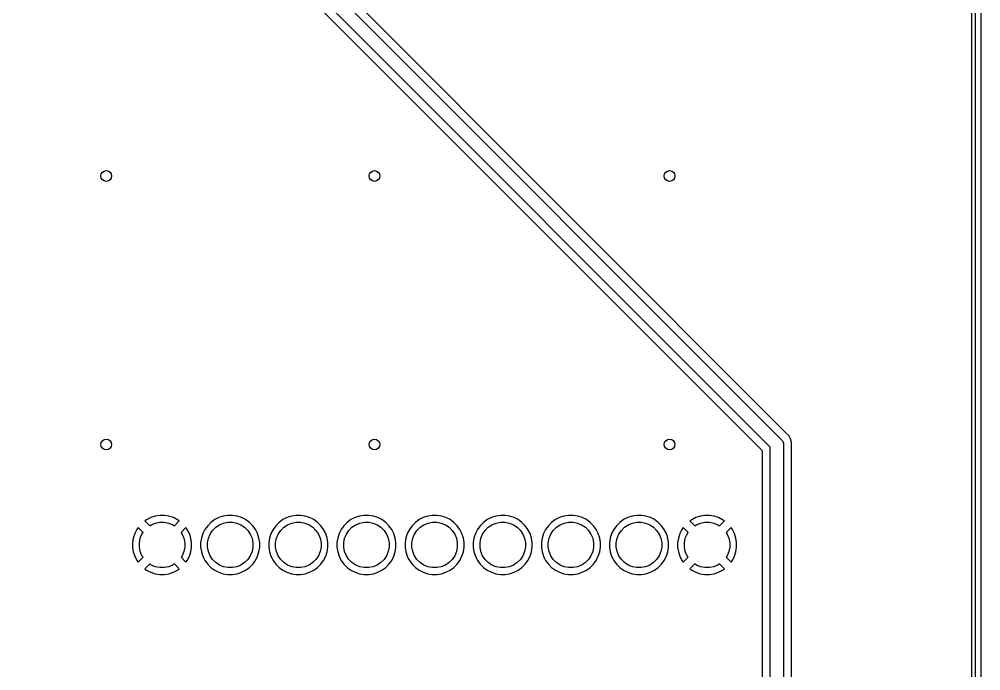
# Model space of a CAD drawing. Extents: x 0 to 130, y -140 to 0.
# Drawn here: x 94.26 to 130.1, y -48.43 to -24.16 of the extents above; entities that cross this region are included whole.
import ezdxf

# ---------------------------------------------------------------- set-up
doc = ezdxf.new("R2010")
doc.units = 0
doc.layers.add('BLACK', color=7, linetype='CONTINUOUS')

msp = doc.modelspace()

# ---------------------------------------------------------------- linework, layer by layer
at = {"layer": 'BLACK', "linetype": 'CONTINUOUS'}
for p, q in [((130.1, 0), (130.1, -140)), ((129.7495, -0.3495), (129.7495, -139.6505)), ((129.9, -139.9), (129.9, -0.1)), ((90.856777, -8.003223), (122.676777, -39.823224)), ((122.25, -40.103553), (90.576446, -8.43)), ((90.480971, -8.759496), (121.920504, -40.199028)), ((122.838015, -39.559491), (95.204456, -11.925931)), ((122.940508, -39.661984), (122.838015, -39.55949)), ((122.838015, -39.55949), (122.838015, -39.559491)), ((122.940512, -39.661989), (122.940508, -39.661984)), ((123.012982, -39.78751), (122.940512, -39.661989)), ((122.25, -88.026446), (122.25, -40.103553)), ((122.676777, -39.823224), (122.707868, -39.861108)), ((122.707868, -39.861108), (122.745197, -39.951228)), ((122.745197, -39.951228), (122.745197, -39.951237)), ((122.745197, -39.951237), (122.75, -40)), ((122.75, -40), (122.75, -88.13)), ((123.012982, -39.787512), (123.012982, -39.78751)), ((123.012984, -39.787515), (123.012982, -39.787512)), ((123.0505, -39.927525), (123.012984, -39.787515)), ((123.0505, -88.202475), (123.0505, -39.927525)), ((121.920504, -40.199028), (121.948281, -40.253545)), ((121.948281, -40.253545), (121.9495, -40.269032)), ((121.9495, -40.269032), (121.9495, -87.860966)), ((99.493425, -42.64), (99.32242, -42.667084)), ((99.666575, -42.64), (99.493425, -42.64)), ((99.837579, -42.667084), (99.666575, -42.64)), ((102.033386, -42.6395), (101.862297, -42.666597)), ((102.033389, -42.6395), (102.033386, -42.6395)), ((102.206611, -42.6395), (102.033389, -42.6395)), ((102.206614, -42.6395), (102.206611, -42.6395)), ((102.377702, -42.666597), (102.206614, -42.6395)), ((104.573386, -42.6395), (104.402297, -42.666597)), ((104.573389, -42.6395), (104.573386, -42.6395)), ((104.746611, -42.6395), (104.573389, -42.6395)), ((104.746614, -42.6395), (104.746611, -42.6395)), ((104.917702, -42.666597), (104.746614, -42.6395)), ((107.113386, -42.6395), (106.942297, -42.666597)), ((107.113389, -42.6395), (107.113386, -42.6395)), ((107.286611, -42.6395), (107.113389, -42.6395)), ((107.286614, -42.6395), (107.286611, -42.6395)), ((107.457702, -42.666597), (107.286614, -42.6395)), ((109.653386, -42.6395), (109.482297, -42.666597)), ((109.653389, -42.6395), (109.653386, -42.6395)), ((109.826611, -42.6395), (109.653389, -42.6395)), ((109.826614, -42.6395), (109.826611, -42.6395)), ((109.997702, -42.666597), (109.826614, -42.6395)), ((112.193386, -42.6395), (112.022297, -42.666597)), ((112.193389, -42.6395), (112.193386, -42.6395)), ((112.366611, -42.6395), (112.193389, -42.6395)), ((112.366614, -42.6395), (112.366611, -42.6395)), ((112.537702, -42.666597), (112.366614, -42.6395)), ((114.733386, -42.6395), (114.562297, -42.666597)), ((114.733389, -42.6395), (114.733386, -42.6395)), ((114.906611, -42.6395), (114.733389, -42.6395)), ((114.906614, -42.6395), (114.906611, -42.6395)), ((115.077702, -42.666597), (114.906614, -42.6395)), ((117.273386, -42.6395), (117.102297, -42.666597)), ((117.273389, -42.6395), (117.273386, -42.6395)), ((117.446611, -42.6395), (117.273389, -42.6395)), ((117.446614, -42.6395), (117.446611, -42.6395)), ((117.617702, -42.666597), (117.446614, -42.6395)), ((119.813425, -42.64), (119.64242, -42.667084)), ((119.986575, -42.64), (119.813425, -42.64)), ((120.157579, -42.667084), (119.986575, -42.64)), ((99.003473, -42.799196), (98.935829, -42.848341)), ((98.935829, -42.848341), (99.118493, -43.031005)), ((99.157751, -42.720588), (99.003473, -42.799196)), ((99.118493, -43.031005), (99.179313, -42.990367)), ((99.32242, -42.667084), (99.157751, -42.720588)), ((99.179313, -42.990367), (99.333258, -42.926601)), ((99.333258, -42.926601), (99.496685, -42.894093)), ((99.496685, -42.894093), (99.663315, -42.894093)), ((99.663315, -42.894093), (99.826742, -42.926601)), ((99.826742, -42.926601), (99.980687, -42.990367)), ((100.002248, -42.720588), (99.837579, -42.667084)), ((99.980687, -42.990367), (100.041505, -43.031004)), ((100.156523, -42.799195), (100.002248, -42.720588)), ((100.041505, -43.031004), (100.224169, -42.848341)), ((100.224169, -42.848341), (100.156523, -42.799195)), ((101.403073, -42.900585), (101.280585, -43.023073)), ((101.543214, -42.798766), (101.403073, -42.900585)), ((101.697558, -42.720125), (101.543214, -42.798766)), ((101.580766, -43.082941), (101.719313, -42.990367)), ((101.697561, -42.720123), (101.697558, -42.720125)), ((101.862293, -42.666598), (101.697561, -42.720123)), ((101.719313, -42.990367), (101.873258, -42.926601)), ((101.862297, -42.666597), (101.862293, -42.666598)), ((101.873258, -42.926601), (102.036685, -42.894093)), ((102.036685, -42.894093), (102.203315, -42.894093)), ((102.203315, -42.894093), (102.366742, -42.926601)), ((102.366742, -42.926601), (102.520687, -42.990367)), ((102.377706, -42.666598), (102.377702, -42.666597)), ((102.542438, -42.720123), (102.377706, -42.666598)), ((102.520687, -42.990367), (102.659234, -43.082941)), ((102.542441, -42.720125), (102.542438, -42.720123)), ((102.696785, -42.798766), (102.542441, -42.720125)), ((102.696787, -42.798767), (102.696785, -42.798766)), ((102.696788, -42.798768), (102.696787, -42.798767)), ((102.836928, -42.900586), (102.696788, -42.798768)), ((102.959414, -43.023072), (102.836928, -42.900586)), ((103.943073, -42.900585), (103.820585, -43.023073)), ((104.083214, -42.798766), (103.943073, -42.900585)), ((104.237558, -42.720125), (104.083214, -42.798766)), ((104.120766, -43.082941), (104.259313, -42.990367)), ((104.237561, -42.720123), (104.237558, -42.720125)), ((104.402293, -42.666598), (104.237561, -42.720123)), ((104.259313, -42.990367), (104.413258, -42.926601)), ((104.402297, -42.666597), (104.402293, -42.666598)), ((104.413258, -42.926601), (104.576685, -42.894093)), ((104.576685, -42.894093), (104.743315, -42.894093)), ((104.743315, -42.894093), (104.906742, -42.926601)), ((104.906742, -42.926601), (105.060687, -42.990367)), ((104.917706, -42.666598), (104.917702, -42.666597)), ((105.082438, -42.720123), (104.917706, -42.666598)), ((105.060687, -42.990367), (105.199234, -43.082941)), ((105.082441, -42.720125), (105.082438, -42.720123)), ((105.236785, -42.798766), (105.082441, -42.720125)), ((105.236787, -42.798767), (105.236785, -42.798766)), ((105.236788, -42.798768), (105.236787, -42.798767)), ((105.376928, -42.900586), (105.236788, -42.798768)), ((105.499414, -43.023072), (105.376928, -42.900586)), ((106.483073, -42.900585), (106.360585, -43.023073)), ((106.623214, -42.798766), (106.483073, -42.900585)), ((106.777558, -42.720125), (106.623214, -42.798766)), ((106.660766, -43.082941), (106.799313, -42.990367)), ((106.777561, -42.720123), (106.777558, -42.720125)), ((106.942293, -42.666598), (106.777561, -42.720123)), ((106.799313, -42.990367), (106.953258, -42.926601)), ((106.942297, -42.666597), (106.942293, -42.666598)), ((106.953258, -42.926601), (107.116685, -42.894093)), ((107.116685, -42.894093), (107.283315, -42.894093)), ((107.283315, -42.894093), (107.446742, -42.926601)), ((107.446742, -42.926601), (107.600687, -42.990367)), ((107.457706, -42.666598), (107.457702, -42.666597)), ((107.622438, -42.720123), (107.457706, -42.666598)), ((107.600687, -42.990367), (107.739234, -43.082941)), ((107.622441, -42.720125), (107.622438, -42.720123)), ((107.776785, -42.798766), (107.622441, -42.720125)), ((107.776787, -42.798767), (107.776785, -42.798766)), ((107.776788, -42.798768), (107.776787, -42.798767)), ((107.916928, -42.900586), (107.776788, -42.798768)), ((108.039414, -43.023072), (107.916928, -42.900586)), ((109.023073, -42.900585), (108.900585, -43.023073)), ((109.163214, -42.798766), (109.023073, -42.900585)), ((109.317558, -42.720125), (109.163214, -42.798766)), ((109.200766, -43.082941), (109.339313, -42.990367)), ((109.317561, -42.720123), (109.317558, -42.720125)), ((109.482293, -42.666598), (109.317561, -42.720123)), ((109.339313, -42.990367), (109.493258, -42.926601)), ((109.482297, -42.666597), (109.482293, -42.666598)), ((109.493258, -42.926601), (109.656685, -42.894093)), ((109.656685, -42.894093), (109.823315, -42.894093)), ((109.823315, -42.894093), (109.986742, -42.926601)), ((109.986742, -42.926601), (110.140687, -42.990367)), ((109.997706, -42.666598), (109.997702, -42.666597)), ((110.162438, -42.720123), (109.997706, -42.666598)), ((110.140687, -42.990367), (110.279234, -43.082941)), ((110.162441, -42.720125), (110.162438, -42.720123)), ((110.316785, -42.798766), (110.162441, -42.720125)), ((110.316787, -42.798767), (110.316785, -42.798766)), ((110.316788, -42.798768), (110.316787, -42.798767)), ((110.456928, -42.900586), (110.316788, -42.798768)), ((110.579414, -43.023072), (110.456928, -42.900586)), ((111.563073, -42.900585), (111.440585, -43.023073)), ((111.703214, -42.798766), (111.563073, -42.900585)), ((111.857558, -42.720125), (111.703214, -42.798766)), ((111.740766, -43.082941), (111.879313, -42.990367)), ((111.857561, -42.720123), (111.857558, -42.720125)), ((112.022293, -42.666598), (111.857561, -42.720123)), ((111.879313, -42.990367), (112.033258, -42.926601)), ((112.022297, -42.666597), (112.022293, -42.666598)), ((112.033258, -42.926601), (112.196685, -42.894093)), ((112.196685, -42.894093), (112.363315, -42.894093)), ((112.363315, -42.894093), (112.526742, -42.926601)), ((112.526742, -42.926601), (112.680687, -42.990367)), ((112.537706, -42.666598), (112.537702, -42.666597)), ((112.702438, -42.720123), (112.537706, -42.666598)), ((112.680687, -42.990367), (112.819234, -43.082941)), ((112.702441, -42.720125), (112.702438, -42.720123)), ((112.856785, -42.798766), (112.702441, -42.720125)), ((112.856787, -42.798767), (112.856785, -42.798766)), ((112.856788, -42.798768), (112.856787, -42.798767)), ((112.996928, -42.900586), (112.856788, -42.798768)), ((113.119414, -43.023072), (112.996928, -42.900586)), ((114.103073, -42.900585), (113.980585, -43.023073)), ((114.243214, -42.798766), (114.103073, -42.900585)), ((114.397558, -42.720125), (114.243214, -42.798766)), ((114.280766, -43.082941), (114.419313, -42.990367)), ((114.397561, -42.720123), (114.397558, -42.720125)), ((114.562293, -42.666598), (114.397561, -42.720123)), ((114.419313, -42.990367), (114.573258, -42.926601)), ((114.562297, -42.666597), (114.562293, -42.666598)), ((114.573258, -42.926601), (114.736685, -42.894093)), ((114.736685, -42.894093), (114.903315, -42.894093)), ((114.903315, -42.894093), (115.066742, -42.926601)), ((115.066742, -42.926601), (115.220687, -42.990367)), ((115.077706, -42.666598), (115.077702, -42.666597)), ((115.242438, -42.720123), (115.077706, -42.666598)), ((115.220687, -42.990367), (115.359234, -43.082941)), ((115.242441, -42.720125), (115.242438, -42.720123)), ((115.396785, -42.798766), (115.242441, -42.720125)), ((115.396787, -42.798767), (115.396785, -42.798766)), ((115.396788, -42.798768), (115.396787, -42.798767)), ((115.536928, -42.900586), (115.396788, -42.798768)), ((115.659414, -43.023072), (115.536928, -42.900586)), ((116.643073, -42.900585), (116.520585, -43.023073)), ((116.783214, -42.798766), (116.643073, -42.900585)), ((116.937558, -42.720125), (116.783214, -42.798766)), ((116.820766, -43.082941), (116.959313, -42.990367)), ((116.937561, -42.720123), (116.937558, -42.720125)), ((117.102293, -42.666598), (116.937561, -42.720123)), ((116.959313, -42.990367), (117.113258, -42.926601)), ((117.102297, -42.666597), (117.102293, -42.666598)), ((117.113258, -42.926601), (117.276685, -42.894093)), ((117.276685, -42.894093), (117.443315, -42.894093)), ((117.443315, -42.894093), (117.606742, -42.926601)), ((117.606742, -42.926601), (117.760687, -42.990367)), ((117.617706, -42.666598), (117.617702, -42.666597)), ((117.782438, -42.720123), (117.617706, -42.666598)), ((117.760687, -42.990367), (117.899234, -43.082941)), ((117.782441, -42.720125), (117.782438, -42.720123)), ((117.936785, -42.798766), (117.782441, -42.720125)), ((117.936787, -42.798767), (117.936785, -42.798766)), ((117.936788, -42.798768), (117.936787, -42.798767)), ((118.076928, -42.900586), (117.936788, -42.798768)), ((118.199414, -43.023072), (118.076928, -42.900586)), ((119.323473, -42.799196), (119.255829, -42.848341)), ((119.255829, -42.848341), (119.438493, -43.031005)), ((119.477751, -42.720588), (119.323473, -42.799196)), ((119.438493, -43.031005), (119.499313, -42.990367)), ((119.64242, -42.667084), (119.477751, -42.720588)), ((119.499313, -42.990367), (119.653258, -42.926601)), ((119.653258, -42.926601), (119.816685, -42.894093)), ((119.816685, -42.894093), (119.983315, -42.894093)), ((119.983315, -42.894093), (120.146742, -42.926601)), ((120.146742, -42.926601), (120.300687, -42.990367)), ((120.322248, -42.720588), (120.157579, -42.667084)), ((120.300687, -42.990367), (120.361505, -43.031004)), ((120.476523, -42.799195), (120.322248, -42.720588)), ((120.361505, -43.031004), (120.544169, -42.848341)), ((120.544169, -42.848341), (120.476523, -42.799195)), ((98.560588, -43.317751), (98.507084, -43.48242)), ((98.639196, -43.163473), (98.560588, -43.317751)), ((98.68834, -43.095829), (98.639196, -43.163473)), ((98.871005, -43.278493), (98.68834, -43.095829)), ((98.766601, -43.493258), (98.830367, -43.339313)), ((98.830367, -43.339313), (98.871005, -43.278493)), ((100.471657, -43.095829), (100.288993, -43.278491)), ((100.288993, -43.278491), (100.329633, -43.339313)), ((100.329633, -43.339313), (100.393399, -43.493258)), ((100.520801, -43.163471), (100.471657, -43.095829)), ((100.520804, -43.163475), (100.520801, -43.163471)), ((100.599411, -43.317751), (100.520804, -43.163475)), ((100.652915, -43.48242), (100.599411, -43.317751)), ((101.100123, -43.317561), (101.046598, -43.482293)), ((101.100125, -43.317558), (101.100123, -43.317561)), ((101.178766, -43.163214), (101.100125, -43.317558)), ((101.280585, -43.023073), (101.178766, -43.163214)), ((101.306601, -43.493258), (101.370367, -43.339313)), ((101.370367, -43.339313), (101.462941, -43.200766)), ((101.462941, -43.200766), (101.580766, -43.082941)), ((102.659234, -43.082941), (102.777059, -43.200766)), ((102.777059, -43.200766), (102.869633, -43.339313)), ((102.869633, -43.339313), (102.933399, -43.493258)), ((103.061232, -43.163212), (102.959414, -43.023072)), ((103.139873, -43.317555), (103.061232, -43.163212)), ((103.139873, -43.317557), (103.139873, -43.317555)), ((103.139874, -43.317558), (103.139873, -43.317557)), ((103.139876, -43.317561), (103.139874, -43.317558)), ((103.193401, -43.482293), (103.139876, -43.317561)), ((103.640123, -43.317561), (103.586598, -43.482293)), ((103.640125, -43.317558), (103.640123, -43.317561)), ((103.718766, -43.163214), (103.640125, -43.317558)), ((103.820585, -43.023073), (103.718766, -43.163214)), ((103.846601, -43.493258), (103.910367, -43.339313)), ((103.910367, -43.339313), (104.002941, -43.200766)), ((104.002941, -43.200766), (104.120766, -43.082941)), ((105.199234, -43.082941), (105.317059, -43.200766)), ((105.317059, -43.200766), (105.409633, -43.339313)), ((105.409633, -43.339313), (105.473399, -43.493258)), ((105.601232, -43.163212), (105.499414, -43.023072)), ((105.679873, -43.317555), (105.601232, -43.163212)), ((105.679873, -43.317557), (105.679873, -43.317555)), ((105.679874, -43.317558), (105.679873, -43.317557)), ((105.679876, -43.317561), (105.679874, -43.317558)), ((105.733401, -43.482293), (105.679876, -43.317561)), ((106.180123, -43.317561), (106.126598, -43.482293)), ((106.180125, -43.317558), (106.180123, -43.317561)), ((106.258766, -43.163214), (106.180125, -43.317558)), ((106.360585, -43.023073), (106.258766, -43.163214)), ((106.386601, -43.493258), (106.450367, -43.339313)), ((106.450367, -43.339313), (106.542941, -43.200766)), ((106.542941, -43.200766), (106.660766, -43.082941)), ((107.739234, -43.082941), (107.857059, -43.200766)), ((107.857059, -43.200766), (107.949633, -43.339313)), ((107.949633, -43.339313), (108.013399, -43.493258)), ((108.141232, -43.163212), (108.039414, -43.023072)), ((108.219873, -43.317555), (108.141232, -43.163212)), ((108.219873, -43.317557), (108.219873, -43.317555)), ((108.219874, -43.317558), (108.219873, -43.317557)), ((108.219876, -43.317561), (108.219874, -43.317558)), ((108.273401, -43.482293), (108.219876, -43.317561)), ((108.720123, -43.317561), (108.666598, -43.482293)), ((108.720125, -43.317558), (108.720123, -43.317561)), ((108.798766, -43.163214), (108.720125, -43.317558)), ((108.900585, -43.023073), (108.798766, -43.163214)), ((108.926601, -43.493258), (108.990367, -43.339313)), ((108.990367, -43.339313), (109.082941, -43.200766)), ((109.082941, -43.200766), (109.200766, -43.082941)), ((110.279234, -43.082941), (110.397059, -43.200766)), ((110.397059, -43.200766), (110.489633, -43.339313)), ((110.489633, -43.339313), (110.553399, -43.493258)), ((110.681232, -43.163212), (110.579414, -43.023072)), ((110.759873, -43.317555), (110.681232, -43.163212)), ((110.759873, -43.317557), (110.759873, -43.317555)), ((110.759874, -43.317558), (110.759873, -43.317557)), ((110.759876, -43.317561), (110.759874, -43.317558)), ((110.813401, -43.482293), (110.759876, -43.317561)), ((111.260123, -43.317561), (111.206598, -43.482293)), ((111.260125, -43.317558), (111.260123, -43.317561)), ((111.338766, -43.163214), (111.260125, -43.317558)), ((111.440585, -43.023073), (111.338766, -43.163214)), ((111.466601, -43.493258), (111.530367, -43.339313)), ((111.530367, -43.339313), (111.622941, -43.200766)), ((111.622941, -43.200766), (111.740766, -43.082941)), ((112.819234, -43.082941), (112.937059, -43.200766)), ((112.937059, -43.200766), (113.029633, -43.339313)), ((113.029633, -43.339313), (113.093399, -43.493258)), ((113.221232, -43.163212), (113.119414, -43.023072)), ((113.299873, -43.317555), (113.221232, -43.163212)), ((113.299873, -43.317557), (113.299873, -43.317555)), ((113.299874, -43.317558), (113.299873, -43.317557)), ((113.299876, -43.317561), (113.299874, -43.317558)), ((113.353401, -43.482293), (113.299876, -43.317561)), ((113.800123, -43.317561), (113.746598, -43.482293)), ((113.800125, -43.317558), (113.800123, -43.317561)), ((113.878766, -43.163214), (113.800125, -43.317558)), ((113.980585, -43.023073), (113.878766, -43.163214)), ((114.006601, -43.493258), (114.070367, -43.339313)), ((114.070367, -43.339313), (114.162941, -43.200766)), ((114.162941, -43.200766), (114.280766, -43.082941)), ((115.359234, -43.082941), (115.477059, -43.200766)), ((115.477059, -43.200766), (115.569633, -43.339313)), ((115.569633, -43.339313), (115.633399, -43.493258)), ((115.761232, -43.163212), (115.659414, -43.023072)), ((115.839873, -43.317555), (115.761232, -43.163212)), ((115.839873, -43.317557), (115.839873, -43.317555)), ((115.839874, -43.317558), (115.839873, -43.317557)), ((115.839876, -43.317561), (115.839874, -43.317558)), ((115.893401, -43.482293), (115.839876, -43.317561)), ((116.340123, -43.317561), (116.286598, -43.482293)), ((116.340125, -43.317558), (116.340123, -43.317561)), ((116.418766, -43.163214), (116.340125, -43.317558)), ((116.520585, -43.023073), (116.418766, -43.163214)), ((116.546601, -43.493258), (116.610367, -43.339313)), ((116.610367, -43.339313), (116.702941, -43.200766)), ((116.702941, -43.200766), (116.820766, -43.082941)), ((117.899234, -43.082941), (118.017059, -43.200766)), ((118.017059, -43.200766), (118.109633, -43.339313)), ((118.109633, -43.339313), (118.173399, -43.493258)), ((118.301232, -43.163212), (118.199414, -43.023072)), ((118.379873, -43.317555), (118.301232, -43.163212)), ((118.379873, -43.317557), (118.379873, -43.317555)), ((118.379874, -43.317558), (118.379873, -43.317557)), ((118.379876, -43.317561), (118.379874, -43.317558)), ((118.433401, -43.482293), (118.379876, -43.317561)), ((118.880588, -43.317751), (118.827084, -43.48242)), ((118.959196, -43.163473), (118.880588, -43.317751)), ((119.00834, -43.095829), (118.959196, -43.163473)), ((119.191005, -43.278493), (119.00834, -43.095829)), ((119.086601, -43.493258), (119.150367, -43.339313)), ((119.150367, -43.339313), (119.191005, -43.278493)), ((120.791657, -43.095829), (120.608993, -43.278491)), ((120.608993, -43.278491), (120.649633, -43.339313)), ((120.649633, -43.339313), (120.713399, -43.493258)), ((120.840801, -43.163471), (120.791657, -43.095829)), ((120.840804, -43.163475), (120.840801, -43.163471)), ((120.919411, -43.317751), (120.840804, -43.163475)), ((120.972915, -43.48242), (120.919411, -43.317751)), ((98.507084, -43.48242), (98.48, -43.653424)), ((98.48, -43.653424), (98.48, -43.826575)), ((98.734093, -43.656685), (98.766601, -43.493258)), ((98.734093, -43.823315), (98.734093, -43.656685)), ((100.393399, -43.493258), (100.425907, -43.656685)), ((100.425907, -43.656685), (100.425907, -43.823315)), ((100.679994, -43.653385), (100.652915, -43.48242)), ((100.68, -43.653424), (100.679994, -43.653385)), ((100.68, -43.826575), (100.68, -43.653424)), ((101.046597, -43.482297), (101.0195, -43.653385)), ((101.0195, -43.653385), (101.0195, -43.826614)), ((101.046598, -43.482293), (101.046597, -43.482297)), ((101.274093, -43.656685), (101.306601, -43.493258)), ((101.274093, -43.823315), (101.274093, -43.656685)), ((102.933399, -43.493258), (102.965907, -43.656685)), ((102.965907, -43.656685), (102.965907, -43.823315)), ((103.193402, -43.482297), (103.193401, -43.482293)), ((103.2205, -43.653385), (103.193402, -43.482297)), ((103.2205, -43.826614), (103.2205, -43.653385)), ((103.586597, -43.482297), (103.5595, -43.653385)), ((103.5595, -43.653385), (103.5595, -43.826614)), ((103.586598, -43.482293), (103.586597, -43.482297)), ((103.814093, -43.656685), (103.846601, -43.493258)), ((103.814093, -43.823315), (103.814093, -43.656685)), ((105.473399, -43.493258), (105.505907, -43.656685)), ((105.505907, -43.656685), (105.505907, -43.823315)), ((105.733402, -43.482297), (105.733401, -43.482293)), ((105.7605, -43.653385), (105.733402, -43.482297)), ((105.7605, -43.826614), (105.7605, -43.653385)), ((106.126597, -43.482297), (106.0995, -43.653385)), ((106.0995, -43.653385), (106.0995, -43.826614)), ((106.126598, -43.482293), (106.126597, -43.482297)), ((106.354093, -43.656685), (106.386601, -43.493258)), ((106.354093, -43.823315), (106.354093, -43.656685)), ((108.013399, -43.493258), (108.045907, -43.656685)), ((108.045907, -43.656685), (108.045907, -43.823315)), ((108.273402, -43.482297), (108.273401, -43.482293)), ((108.3005, -43.653385), (108.273402, -43.482297)), ((108.3005, -43.826614), (108.3005, -43.653385)), ((108.666597, -43.482297), (108.6395, -43.653385)), ((108.6395, -43.653385), (108.6395, -43.826614)), ((108.666598, -43.482293), (108.666597, -43.482297)), ((108.894093, -43.656685), (108.926601, -43.493258)), ((108.894093, -43.823315), (108.894093, -43.656685)), ((110.553399, -43.493258), (110.585907, -43.656685)), ((110.585907, -43.656685), (110.585907, -43.823315)), ((110.813402, -43.482297), (110.813401, -43.482293)), ((110.8405, -43.653385), (110.813402, -43.482297)), ((110.8405, -43.826614), (110.8405, -43.653385)), ((111.206597, -43.482297), (111.1795, -43.653385)), ((111.1795, -43.653385), (111.1795, -43.826614)), ((111.206598, -43.482293), (111.206597, -43.482297)), ((111.434093, -43.656685), (111.466601, -43.493258)), ((111.434093, -43.823315), (111.434093, -43.656685)), ((113.093399, -43.493258), (113.125907, -43.656685)), ((113.125907, -43.656685), (113.125907, -43.823315)), ((113.353402, -43.482297), (113.353401, -43.482293)), ((113.3805, -43.653385), (113.353402, -43.482297)), ((113.3805, -43.826614), (113.3805, -43.653385)), ((113.746597, -43.482297), (113.7195, -43.653385)), ((113.7195, -43.653385), (113.7195, -43.826614)), ((113.746598, -43.482293), (113.746597, -43.482297)), ((113.974093, -43.656685), (114.006601, -43.493258)), ((113.974093, -43.823315), (113.974093, -43.656685)), ((115.633399, -43.493258), (115.665907, -43.656685)), ((115.665907, -43.656685), (115.665907, -43.823315)), ((115.893402, -43.482297), (115.893401, -43.482293)), ((115.9205, -43.653385), (115.893402, -43.482297)), ((115.9205, -43.826614), (115.9205, -43.653385)), ((116.286597, -43.482297), (116.2595, -43.653385)), ((116.2595, -43.653385), (116.2595, -43.826614)), ((116.286598, -43.482293), (116.286597, -43.482297)), ((116.514093, -43.656685), (116.546601, -43.493258)), ((116.514093, -43.823315), (116.514093, -43.656685)), ((118.173399, -43.493258), (118.205907, -43.656685)), ((118.205907, -43.656685), (118.205907, -43.823315)), ((118.433402, -43.482297), (118.433401, -43.482293)), ((118.4605, -43.653385), (118.433402, -43.482297)), ((118.4605, -43.653424), (118.4605, -43.653385)), ((118.4605, -43.826614), (118.4605, -43.653424)), ((118.827084, -43.48242), (118.8, -43.653424)), ((118.8, -43.653424), (118.8, -43.826575)), ((119.054093, -43.656685), (119.086601, -43.493258)), ((119.054093, -43.823315), (119.054093, -43.656685)), ((120.713399, -43.493258), (120.745907, -43.656685)), ((120.745907, -43.656685), (120.745907, -43.823315)), ((121, -43.653424), (120.972915, -43.48242)), ((121, -43.826575), (121, -43.653424)), ((98.48, -43.826575), (98.507084, -43.997579)), ((98.507084, -43.997579), (98.560588, -44.162248)), ((98.766601, -43.986742), (98.734093, -43.823315)), ((98.830367, -44.140687), (98.766601, -43.986742)), ((100.393399, -43.986742), (100.329633, -44.140687)), ((100.425907, -43.823315), (100.393399, -43.986742)), ((100.599411, -44.162248), (100.652915, -43.997579)), ((100.652915, -43.997579), (100.68, -43.826575)), ((101.0195, -43.826614), (101.046597, -43.997702)), ((101.046597, -43.997702), (101.046598, -43.997706)), ((101.046598, -43.997706), (101.100123, -44.162438)), ((101.306601, -43.986742), (101.274093, -43.823315)), ((101.370367, -44.140687), (101.306601, -43.986742)), ((102.933399, -43.986742), (102.869633, -44.140687)), ((102.965907, -43.823315), (102.933399, -43.986742)), ((103.139876, -44.162438), (103.193401, -43.997706)), ((103.193401, -43.997706), (103.193402, -43.997702)), ((103.193402, -43.997702), (103.2205, -43.826614)), ((103.5595, -43.826614), (103.586597, -43.997702)), ((103.586597, -43.997702), (103.586598, -43.997706)), ((103.586598, -43.997706), (103.640123, -44.162438)), ((103.846601, -43.986742), (103.814093, -43.823315)), ((103.910367, -44.140687), (103.846601, -43.986742)), ((105.473399, -43.986742), (105.409633, -44.140687)), ((105.505907, -43.823315), (105.473399, -43.986742)), ((105.679876, -44.162438), (105.733401, -43.997706)), ((105.733401, -43.997706), (105.733402, -43.997702)), ((105.733402, -43.997702), (105.7605, -43.826614)), ((106.0995, -43.826614), (106.126597, -43.997702)), ((106.126597, -43.997702), (106.126598, -43.997706)), ((106.126598, -43.997706), (106.180123, -44.162438)), ((106.386601, -43.986742), (106.354093, -43.823315)), ((106.450367, -44.140687), (106.386601, -43.986742)), ((108.013399, -43.986742), (107.949633, -44.140687)), ((108.045907, -43.823315), (108.013399, -43.986742)), ((108.219876, -44.162438), (108.273401, -43.997706)), ((108.273401, -43.997706), (108.273402, -43.997702)), ((108.273402, -43.997702), (108.3005, -43.826614)), ((108.6395, -43.826614), (108.666597, -43.997702)), ((108.666597, -43.997702), (108.666598, -43.997706)), ((108.666598, -43.997706), (108.720123, -44.162438)), ((108.926601, -43.986742), (108.894093, -43.823315)), ((108.990367, -44.140687), (108.926601, -43.986742)), ((110.553399, -43.986742), (110.489633, -44.140687)), ((110.585907, -43.823315), (110.553399, -43.986742)), ((110.759876, -44.162438), (110.813401, -43.997706)), ((110.813401, -43.997706), (110.813402, -43.997702)), ((110.813402, -43.997702), (110.8405, -43.826614)), ((111.1795, -43.826614), (111.206597, -43.997702)), ((111.206597, -43.997702), (111.206598, -43.997706)), ((111.206598, -43.997706), (111.260123, -44.162438)), ((111.466601, -43.986742), (111.434093, -43.823315)), ((111.530367, -44.140687), (111.466601, -43.986742)), ((113.093399, -43.986742), (113.029633, -44.140687)), ((113.125907, -43.823315), (113.093399, -43.986742)), ((113.299876, -44.162438), (113.353401, -43.997706)), ((113.353401, -43.997706), (113.353402, -43.997702)), ((113.353402, -43.997702), (113.3805, -43.826614)), ((113.7195, -43.826614), (113.746597, -43.997702)), ((113.746597, -43.997702), (113.746598, -43.997706)), ((113.746598, -43.997706), (113.800123, -44.162438)), ((114.006601, -43.986742), (113.974093, -43.823315)), ((114.070367, -44.140687), (114.006601, -43.986742)), ((115.633399, -43.986742), (115.569633, -44.140687)), ((115.665907, -43.823315), (115.633399, -43.986742)), ((115.839876, -44.162438), (115.893401, -43.997706)), ((115.893401, -43.997706), (115.893402, -43.997702)), ((115.893402, -43.997702), (115.9205, -43.826614)), ((116.2595, -43.826614), (116.286597, -43.997702)), ((116.286597, -43.997702), (116.286598, -43.997706)), ((116.286598, -43.997706), (116.340123, -44.162438)), ((116.546601, -43.986742), (116.514093, -43.823315)), ((116.610367, -44.140687), (116.546601, -43.986742)), ((118.173399, -43.986742), (118.109633, -44.140687)), ((118.205907, -43.823315), (118.173399, -43.986742)), ((118.379876, -44.162438), (118.433401, -43.997706)), ((118.433401, -43.997706), (118.433402, -43.997702)), ((118.433402, -43.997702), (118.4605, -43.826614)), ((118.8, -43.826575), (118.827084, -43.997579)), ((118.827084, -43.997579), (118.880588, -44.162248)), ((119.086601, -43.986742), (119.054093, -43.823315)), ((119.150367, -44.140687), (119.086601, -43.986742)), ((120.713399, -43.986742), (120.649633, -44.140687)), ((120.745907, -43.823315), (120.713399, -43.986742)), ((120.919411, -44.162248), (120.972915, -43.997579)), ((120.972915, -43.997579), (121, -43.826575)), ((98.560588, -44.162248), (98.639195, -44.316523)), ((98.639195, -44.316523), (98.688341, -44.384169)), ((98.688341, -44.384169), (98.871004, -44.201505)), ((98.871004, -44.201505), (98.830367, -44.140687)), ((100.329633, -44.140687), (100.288994, -44.201506)), ((100.288994, -44.201506), (100.471657, -44.384169)), ((100.471657, -44.384169), (100.520805, -44.316522)), ((100.520805, -44.316522), (100.599411, -44.162248)), ((101.100123, -44.162438), (101.100125, -44.162441)), ((101.100125, -44.162441), (101.139388, -44.239501)), ((101.139388, -44.239501), (101.178768, -44.316788)), ((101.178768, -44.316788), (101.280586, -44.456928)), ((101.462941, -44.279234), (101.370367, -44.140687)), ((101.580766, -44.397059), (101.462941, -44.279234)), ((101.719313, -44.489633), (101.580766, -44.397059)), ((102.659234, -44.397059), (102.520687, -44.489633)), ((102.777059, -44.279234), (102.659234, -44.397059)), ((102.869633, -44.140687), (102.777059, -44.279234)), ((102.959414, -44.456928), (103.061232, -44.316788)), ((103.061232, -44.316788), (103.139873, -44.162445)), ((103.139873, -44.162445), (103.139874, -44.16244)), ((103.139874, -44.16244), (103.139876, -44.162438)), ((103.640123, -44.162438), (103.640125, -44.162441)), ((103.640125, -44.162441), (103.679388, -44.239501)), ((103.679388, -44.239501), (103.718768, -44.316788)), ((103.718768, -44.316788), (103.820586, -44.456928)), ((104.002941, -44.279234), (103.910367, -44.140687)), ((104.120766, -44.397059), (104.002941, -44.279234)), ((104.259313, -44.489633), (104.120766, -44.397059)), ((105.199234, -44.397059), (105.060687, -44.489633)), ((105.317059, -44.279234), (105.199234, -44.397059)), ((105.409633, -44.140687), (105.317059, -44.279234)), ((105.499414, -44.456928), (105.601232, -44.316788)), ((105.601232, -44.316788), (105.679873, -44.162445)), ((105.679873, -44.162445), (105.679874, -44.16244)), ((105.679874, -44.16244), (105.679876, -44.162438)), ((106.180123, -44.162438), (106.180125, -44.162441)), ((106.180125, -44.162441), (106.219388, -44.239501)), ((106.219388, -44.239501), (106.258768, -44.316788)), ((106.258768, -44.316788), (106.360586, -44.456928)), ((106.542941, -44.279234), (106.450367, -44.140687)), ((106.660766, -44.397059), (106.542941, -44.279234)), ((106.799313, -44.489633), (106.660766, -44.397059)), ((107.739234, -44.397059), (107.600687, -44.489633)), ((107.857059, -44.279234), (107.739234, -44.397059)), ((107.949633, -44.140687), (107.857059, -44.279234)), ((108.039414, -44.456928), (108.141232, -44.316788)), ((108.141232, -44.316788), (108.219873, -44.162445)), ((108.219873, -44.162445), (108.219874, -44.16244)), ((108.219874, -44.16244), (108.219876, -44.162438)), ((108.720123, -44.162438), (108.720125, -44.162441)), ((108.720125, -44.162441), (108.759388, -44.239501)), ((108.759388, -44.239501), (108.798768, -44.316788)), ((108.798768, -44.316788), (108.900586, -44.456928)), ((109.082941, -44.279234), (108.990367, -44.140687)), ((109.200766, -44.397059), (109.082941, -44.279234)), ((109.339313, -44.489633), (109.200766, -44.397059)), ((110.279234, -44.397059), (110.140687, -44.489633)), ((110.397059, -44.279234), (110.279234, -44.397059)), ((110.489633, -44.140687), (110.397059, -44.279234)), ((110.579414, -44.456928), (110.681232, -44.316788)), ((110.681232, -44.316788), (110.759873, -44.162445)), ((110.759873, -44.162445), (110.759874, -44.16244)), ((110.759874, -44.16244), (110.759876, -44.162438)), ((111.260123, -44.162438), (111.260125, -44.162441)), ((111.260125, -44.162441), (111.299388, -44.239501)), ((111.299388, -44.239501), (111.338768, -44.316788)), ((111.338768, -44.316788), (111.440586, -44.456928)), ((111.622941, -44.279234), (111.530367, -44.140687)), ((111.740766, -44.397059), (111.622941, -44.279234)), ((111.879313, -44.489633), (111.740766, -44.397059)), ((112.819234, -44.397059), (112.680687, -44.489633)), ((112.937059, -44.279234), (112.819234, -44.397059)), ((113.029633, -44.140687), (112.937059, -44.279234)), ((113.119414, -44.456928), (113.221232, -44.316788)), ((113.221232, -44.316788), (113.299873, -44.162445)), ((113.299873, -44.162445), (113.299874, -44.16244)), ((113.299874, -44.16244), (113.299876, -44.162438)), ((113.800123, -44.162438), (113.800125, -44.162441)), ((113.800125, -44.162441), (113.839388, -44.239501)), ((113.839388, -44.239501), (113.878768, -44.316788)), ((113.878768, -44.316788), (113.980586, -44.456928)), ((114.162941, -44.279234), (114.070367, -44.140687)), ((114.280766, -44.397059), (114.162941, -44.279234)), ((114.419313, -44.489633), (114.280766, -44.397059)), ((115.359234, -44.397059), (115.220687, -44.489633)), ((115.477059, -44.279234), (115.359234, -44.397059)), ((115.569633, -44.140687), (115.477059, -44.279234)), ((115.659414, -44.456928), (115.761232, -44.316788)), ((115.761232, -44.316788), (115.839873, -44.162445)), ((115.839873, -44.162445), (115.839874, -44.16244)), ((115.839874, -44.16244), (115.839876, -44.162438)), ((116.340123, -44.162438), (116.340125, -44.162441)), ((116.340125, -44.162441), (116.379388, -44.239501)), ((116.379388, -44.239501), (116.418768, -44.316788)), ((116.418768, -44.316788), (116.520586, -44.456928)), ((116.702941, -44.279234), (116.610367, -44.140687)), ((116.820766, -44.397059), (116.702941, -44.279234)), ((116.959313, -44.489633), (116.820766, -44.397059)), ((117.899234, -44.397059), (117.760687, -44.489633)), ((118.017059, -44.279234), (117.899234, -44.397059)), ((118.109633, -44.140687), (118.017059, -44.279234)), ((118.199414, -44.456928), (118.301232, -44.316788)), ((118.301232, -44.316788), (118.379873, -44.162445)), ((118.379873, -44.162445), (118.379874, -44.16244)), ((118.379874, -44.16244), (118.379876, -44.162438)), ((118.880588, -44.162248), (118.959195, -44.316523)), ((118.959195, -44.316523), (119.008341, -44.384169)), ((119.008341, -44.384169), (119.191004, -44.201505)), ((119.191004, -44.201505), (119.150367, -44.140687)), ((120.649633, -44.140687), (120.608994, -44.201506)), ((120.608994, -44.201506), (120.791657, -44.384169)), ((120.791657, -44.384169), (120.840805, -44.316522)), ((120.840805, -44.316522), (120.919411, -44.162248)), ((99.118491, -44.448993), (98.935829, -44.631657)), ((98.935829, -44.631657), (99.003471, -44.680801)), ((99.003471, -44.680801), (99.003475, -44.680804)), ((99.003475, -44.680804), (99.157751, -44.759411)), ((99.179313, -44.489633), (99.118491, -44.448993)), ((99.157751, -44.759411), (99.32242, -44.812915)), ((99.333258, -44.553399), (99.179313, -44.489633)), ((99.496685, -44.585907), (99.333258, -44.553399)), ((99.663315, -44.585907), (99.496685, -44.585907)), ((99.826742, -44.553399), (99.663315, -44.585907)), ((99.980687, -44.489633), (99.826742, -44.553399)), ((99.837579, -44.812915), (100.002248, -44.759411)), ((100.041506, -44.448994), (99.980687, -44.489633)), ((100.002248, -44.759411), (100.156522, -44.680805)), ((100.224169, -44.631657), (100.041506, -44.448994)), ((100.156522, -44.680805), (100.224169, -44.631657)), ((101.280586, -44.456928), (101.403072, -44.579414)), ((101.403072, -44.579414), (101.543212, -44.681232)), ((101.543212, -44.681232), (101.697555, -44.759873)), ((101.697555, -44.759873), (101.697557, -44.759873)), ((101.697557, -44.759873), (101.697558, -44.759874)), ((101.697558, -44.759874), (101.697561, -44.759876)), ((101.697561, -44.759876), (101.862293, -44.813401)), ((101.873258, -44.553399), (101.719313, -44.489633)), ((102.036685, -44.585907), (101.873258, -44.553399)), ((102.203315, -44.585907), (102.036685, -44.585907)), ((102.366742, -44.553399), (102.203315, -44.585907)), ((102.520687, -44.489633), (102.366742, -44.553399)), ((102.377706, -44.813401), (102.542438, -44.759876)), ((102.542438, -44.759876), (102.54244, -44.759874)), ((102.54244, -44.759874), (102.542445, -44.759873)), ((102.542445, -44.759873), (102.696788, -44.681232)), ((102.696788, -44.681232), (102.836928, -44.579414)), ((102.836928, -44.579414), (102.959414, -44.456928)), ((103.820586, -44.456928), (103.943072, -44.579414)), ((103.943072, -44.579414), (104.083212, -44.681232)), ((104.083212, -44.681232), (104.237555, -44.759873)), ((104.237555, -44.759873), (104.237557, -44.759873)), ((104.237557, -44.759873), (104.237558, -44.759874)), ((104.237558, -44.759874), (104.237561, -44.759876)), ((104.237561, -44.759876), (104.402293, -44.813401)), ((104.413258, -44.553399), (104.259313, -44.489633)), ((104.576685, -44.585907), (104.413258, -44.553399)), ((104.743315, -44.585907), (104.576685, -44.585907)), ((104.906742, -44.553399), (104.743315, -44.585907)), ((105.060687, -44.489633), (104.906742, -44.553399)), ((104.917706, -44.813401), (105.082438, -44.759876)), ((105.082438, -44.759876), (105.08244, -44.759874)), ((105.08244, -44.759874), (105.082445, -44.759873)), ((105.082445, -44.759873), (105.236788, -44.681232)), ((105.236788, -44.681232), (105.376928, -44.579414)), ((105.376928, -44.579414), (105.499414, -44.456928)), ((106.360586, -44.456928), (106.483072, -44.579414)), ((106.483072, -44.579414), (106.623212, -44.681232)), ((106.623212, -44.681232), (106.777555, -44.759873)), ((106.777555, -44.759873), (106.777557, -44.759873)), ((106.777557, -44.759873), (106.777558, -44.759874)), ((106.777558, -44.759874), (106.777561, -44.759876)), ((106.777561, -44.759876), (106.942293, -44.813401)), ((106.953258, -44.553399), (106.799313, -44.489633)), ((107.116685, -44.585907), (106.953258, -44.553399)), ((107.283315, -44.585907), (107.116685, -44.585907)), ((107.446742, -44.553399), (107.283315, -44.585907)), ((107.600687, -44.489633), (107.446742, -44.553399)), ((107.457706, -44.813401), (107.622438, -44.759876)), ((107.622438, -44.759876), (107.62244, -44.759874)), ((107.62244, -44.759874), (107.622445, -44.759873)), ((107.622445, -44.759873), (107.776788, -44.681232)), ((107.776788, -44.681232), (107.916928, -44.579414)), ((107.916928, -44.579414), (108.039414, -44.456928)), ((108.900586, -44.456928), (109.023072, -44.579414)), ((109.023072, -44.579414), (109.163212, -44.681232)), ((109.163212, -44.681232), (109.317555, -44.759873)), ((109.317555, -44.759873), (109.317557, -44.759873)), ((109.317557, -44.759873), (109.317558, -44.759874)), ((109.317558, -44.759874), (109.317561, -44.759876)), ((109.317561, -44.759876), (109.482293, -44.813401)), ((109.493258, -44.553399), (109.339313, -44.489633)), ((109.656685, -44.585907), (109.493258, -44.553399)), ((109.823315, -44.585907), (109.656685, -44.585907)), ((109.986742, -44.553399), (109.823315, -44.585907)), ((110.140687, -44.489633), (109.986742, -44.553399)), ((109.997706, -44.813401), (110.162438, -44.759876)), ((110.162438, -44.759876), (110.16244, -44.759874)), ((110.16244, -44.759874), (110.162445, -44.759873)), ((110.162445, -44.759873), (110.316788, -44.681232)), ((110.316788, -44.681232), (110.456928, -44.579414)), ((110.456928, -44.579414), (110.579414, -44.456928)), ((111.440586, -44.456928), (111.563072, -44.579414)), ((111.563072, -44.579414), (111.703212, -44.681232)), ((111.703212, -44.681232), (111.857555, -44.759873)), ((111.857555, -44.759873), (111.857557, -44.759873)), ((111.857557, -44.759873), (111.857558, -44.759874)), ((111.857558, -44.759874), (111.857561, -44.759876)), ((111.857561, -44.759876), (112.022293, -44.813401)), ((112.033258, -44.553399), (111.879313, -44.489633)), ((112.196685, -44.585907), (112.033258, -44.553399)), ((112.363315, -44.585907), (112.196685, -44.585907)), ((112.526742, -44.553399), (112.363315, -44.585907)), ((112.680687, -44.489633), (112.526742, -44.553399)), ((112.537706, -44.813401), (112.702438, -44.759876)), ((112.702438, -44.759876), (112.70244, -44.759874)), ((112.70244, -44.759874), (112.702445, -44.759873)), ((112.702445, -44.759873), (112.856788, -44.681232)), ((112.856788, -44.681232), (112.996928, -44.579414)), ((112.996928, -44.579414), (113.119414, -44.456928)), ((113.980586, -44.456928), (114.103072, -44.579414)), ((114.103072, -44.579414), (114.243212, -44.681232)), ((114.243212, -44.681232), (114.397555, -44.759873)), ((114.397555, -44.759873), (114.397557, -44.759873)), ((114.397557, -44.759873), (114.397558, -44.759874)), ((114.397558, -44.759874), (114.397561, -44.759876)), ((114.397561, -44.759876), (114.562293, -44.813401)), ((114.573258, -44.553399), (114.419313, -44.489633)), ((114.736685, -44.585907), (114.573258, -44.553399)), ((114.903315, -44.585907), (114.736685, -44.585907)), ((115.066742, -44.553399), (114.903315, -44.585907)), ((115.220687, -44.489633), (115.066742, -44.553399)), ((115.077706, -44.813401), (115.242438, -44.759876)), ((115.242438, -44.759876), (115.24244, -44.759874)), ((115.24244, -44.759874), (115.242445, -44.759873)), ((115.242445, -44.759873), (115.396788, -44.681232)), ((115.396788, -44.681232), (115.536928, -44.579414)), ((115.536928, -44.579414), (115.659414, -44.456928)), ((116.520586, -44.456928), (116.643072, -44.579414)), ((116.643072, -44.579414), (116.783212, -44.681232)), ((116.783212, -44.681232), (116.937555, -44.759873)), ((116.937555, -44.759873), (116.937557, -44.759873)), ((116.937557, -44.759873), (116.937558, -44.759874)), ((116.937558, -44.759874), (116.937561, -44.759876)), ((116.937561, -44.759876), (117.102293, -44.813401)), ((117.113258, -44.553399), (116.959313, -44.489633)), ((117.276685, -44.585907), (117.113258, -44.553399)), ((117.443315, -44.585907), (117.276685, -44.585907)), ((117.606742, -44.553399), (117.443315, -44.585907)), ((117.760687, -44.489633), (117.606742, -44.553399)), ((117.617706, -44.813401), (117.782438, -44.759876)), ((117.782438, -44.759876), (117.78244, -44.759874)), ((117.78244, -44.759874), (117.782445, -44.759873)), ((117.782445, -44.759873), (117.936788, -44.681232)), ((117.936788, -44.681232), (118.076928, -44.579414)), ((118.076928, -44.579414), (118.199414, -44.456928)), ((119.438491, -44.448993), (119.255829, -44.631657)), ((119.255829, -44.631657), (119.323471, -44.680801)), ((119.323471, -44.680801), (119.323475, -44.680804)), ((119.323475, -44.680804), (119.477751, -44.759411)), ((119.499313, -44.489633), (119.438491, -44.448993)), ((119.477751, -44.759411), (119.64242, -44.812915)), ((119.653258, -44.553399), (119.499313, -44.489633)), ((119.816685, -44.585907), (119.653258, -44.553399)), ((119.983315, -44.585907), (119.816685, -44.585907)), ((120.146742, -44.553399), (119.983315, -44.585907)), ((120.300687, -44.489633), (120.146742, -44.553399)), ((120.157579, -44.812915), (120.322248, -44.759411)), ((120.361506, -44.448994), (120.300687, -44.489633)), ((120.322248, -44.759411), (120.476522, -44.680805)), ((120.544169, -44.631657), (120.361506, -44.448994)), ((120.476522, -44.680805), (120.544169, -44.631657)), ((99.32242, -44.812915), (99.493425, -44.84)), ((99.493425, -44.84), (99.666575, -44.84)), ((99.666575, -44.84), (99.837579, -44.812915)), ((101.862293, -44.813401), (101.862297, -44.813402)), ((101.862297, -44.813402), (102.033386, -44.8405)), ((102.033386, -44.8405), (102.033389, -44.8405)), ((102.033389, -44.8405), (102.206614, -44.8405)), ((102.206614, -44.8405), (102.377702, -44.813402)), ((102.377702, -44.813402), (102.377706, -44.813401)), ((104.402293, -44.813401), (104.402297, -44.813402)), ((104.402297, -44.813402), (104.573386, -44.8405)), ((104.573386, -44.8405), (104.573389, -44.8405)), ((104.573389, -44.8405), (104.746614, -44.8405)), ((104.746614, -44.8405), (104.917702, -44.813402)), ((104.917702, -44.813402), (104.917706, -44.813401)), ((106.942293, -44.813401), (106.942297, -44.813402)), ((106.942297, -44.813402), (107.113386, -44.8405)), ((107.113386, -44.8405), (107.113389, -44.8405)), ((107.113389, -44.8405), (107.286614, -44.8405)), ((107.286614, -44.8405), (107.457702, -44.813402)), ((107.457702, -44.813402), (107.457706, -44.813401)), ((109.482293, -44.813401), (109.482297, -44.813402)), ((109.482297, -44.813402), (109.653386, -44.8405)), ((109.653386, -44.8405), (109.653389, -44.8405)), ((109.653389, -44.8405), (109.826614, -44.8405)), ((109.826614, -44.8405), (109.997702, -44.813402)), ((109.997702, -44.813402), (109.997706, -44.813401)), ((112.022293, -44.813401), (112.022297, -44.813402)), ((112.022297, -44.813402), (112.193386, -44.8405)), ((112.193386, -44.8405), (112.193389, -44.8405)), ((112.193389, -44.8405), (112.366614, -44.8405)), ((112.366614, -44.8405), (112.537702, -44.813402)), ((112.537702, -44.813402), (112.537706, -44.813401)), ((114.562293, -44.813401), (114.562297, -44.813402)), ((114.562297, -44.813402), (114.733386, -44.8405)), ((114.733386, -44.8405), (114.733389, -44.8405)), ((114.733389, -44.8405), (114.906614, -44.8405)), ((114.906614, -44.8405), (115.077702, -44.813402)), ((115.077702, -44.813402), (115.077706, -44.813401)), ((117.102293, -44.813401), (117.102297, -44.813402)), ((117.102297, -44.813402), (117.273386, -44.8405)), ((117.273386, -44.8405), (117.273389, -44.8405)), ((117.273389, -44.8405), (117.446614, -44.8405)), ((117.446614, -44.8405), (117.617702, -44.813402)), ((117.617702, -44.813402), (117.617706, -44.813401)), ((119.64242, -44.812915), (119.813425, -44.84)), ((119.813425, -44.84), (119.986575, -44.84)), ((119.986575, -44.84), (120.157579, -44.812915))]:
    msp.add_line(p, q, dxfattribs=at)
at = {"layer": 'BLACK'}
for centre in [(97.5, -30), (107.5, -30), (118.5, -30), (97.5, -40), (107.5, -40), (118.5, -40)]:
    msp.add_circle(centre, 0.2, dxfattribs=at)

doc.saveas('drawing.dxf')
